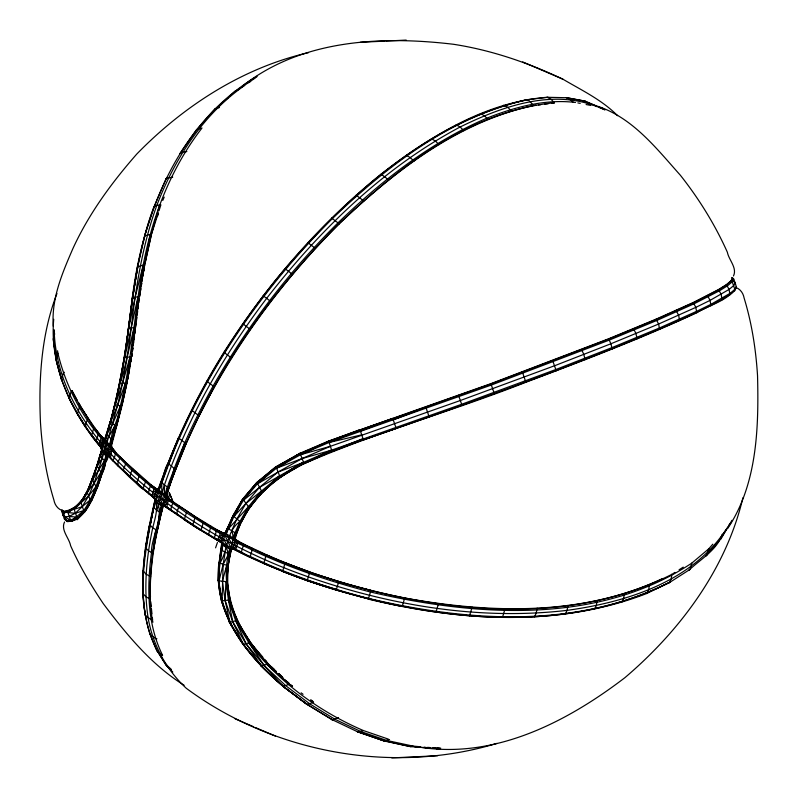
<?xml version="1.0" encoding="UTF-8"?>
<svg xmlns="http://www.w3.org/2000/svg" width="798" height="798" viewBox="0 0 798 798"><rect width="100%" height="100%" fill="white"/><g stroke="black" fill="none" stroke-linecap="round" stroke-linejoin="round"><path stroke-width="1.2" d="M262.741 657.143C237.116 630.111 220.607 591.428 230.383 554.131C229.814 546.071 235.44 538.79 231.639 530.85L236.816 519.059L245.804 503.558L259.34 487.518L277.904 472.127L301.953 458.591L330.272 446.351L460.506 400.456L554.909 365.624L610.949 343.748L658.599 324.048L695.846 307.36L710.07 300.367L729.103 289.415L733.761 285.544L735.177 282.791L733.651 279.091L731.806 277.475M77.037 399.968L71.93 390.601L69.835 394.681L69.466 399.05C77.675 415.718 87.511 431.648 99.55 445.843C100.568 447.01 102.154 448.197 101.785 449.972C93.695 471.159 90.364 507.957 63.571 512.954L61.735 511.348L62.025 510.072L63.84 511.348C85.187 508.256 90.553 482.002 97.147 465.025C110.353 421.224 94.533 475.877 92.618 479.638L95.999 486.65L97.286 487.758C91.441 501.134 84.508 520.655 67.391 521.633L64.349 518.909L61.735 511.348M172.817 672.096L166.223 665.362L156.637 649.911C133.356 602.62 143.83 548.066 155.151 499.109L117.715 465.723L101.835 448.765L91.96 436.277L77.466 413.763L79.391 407.369L80.289 406.461L71.93 390.601M150.463 596.794C149.246 568.346 155.52 540.465 159.75 512.515C159.929 506.939 163.031 501.902 168.528 500.286C170.483 496.087 160.109 493.034 158.702 489.134C174.822 441.144 197.106 395.229 223.939 352.267C266.532 285.135 319.12 224.058 381.125 174.134C429.524 136.887 484.675 102.064 547.089 97.286L551.069 99.241L554.45 103.002L551.987 103.301M77.466 413.763L85.526 426.99L100.827 446.7L103.7 453.513L106.054 455.848L107.89 456.626L108.398 456.117C123.271 469.813 137.685 484.935 154.124 497.194C167.42 513.453 151.051 534.75 151.45 552.894C146.932 587.158 146.912 623.687 162.583 655.318L156.957 651.018L149.535 633.014M53.735 319.28C51.132 346.661 57.815 374.102 69.466 398.791M56.189 359.349L53.586 340.437L53.865 330.252M54.084 329.704C56.748 412.047 121.346 472.625 184.966 515.807C223.211 541.363 264.846 561.652 308.247 576.844C390.88 605.672 479.668 620.525 567.079 610.36C626.35 602.201 691.746 581.961 726.15 529.333M53.296 326.302C51.212 298.841 62.174 273.385 72.798 248.816C88.748 213.884 111.58 182.802 136.787 154.034C183.63 105.974 242.702 67.74 308.567 52.658M256.557 77.127L257.026 76.279C179.52 122.293 142.712 212.617 132.219 298.632C126.912 346.222 119.381 393.833 105.226 439.568L112.957 449.633L126.074 462.69L123.221 470.371C134.702 483.708 149.974 494.042 163.49 505.503L192.687 525.313L221.764 542.919C218.911 561.892 216.477 581.493 221.515 600.495C231.26 635.437 256.437 663.238 283.33 686.41L289.614 684.125L285.105 679.896M195.301 516.645L216.837 529.702L214.243 538.141L218.343 539.847L221.615 538.101L226.263 533.792L233.904 516.476L243.31 500.356L257.335 483.897L276.317 468.286L300.597 454.7L329.005 442.501L491.548 384.975L609.512 340.018L657.133 320.337L694.34 303.659L719.666 290.671L727.586 285.714L732.245 281.844L733.651 279.091L732.444 277.993L731.038 280.746L726.399 284.607L718.499 289.544L693.233 302.512L656.096 319.15L608.575 338.801L490.87 383.658L328.676 441.015L300.307 453.154L275.998 466.71L256.896 482.371L242.722 498.959L233.176 515.299L225.395 532.605L226.263 533.792L238.562 541.433L236.717 546.271L231.061 549.353L228.298 565.433L223.141 564.415L218.961 562.43C212.487 612.395 246.632 655.876 282.811 686.061L283.33 686.41C251.859 659.238 221.814 624.196 219.041 580.844C218.083 568.066 222.433 555.637 221.874 542.989L192.687 525.313L195.301 516.645L169.266 499.169L166.283 496.246C166.024 486.411 171.48 477.683 174.243 468.516C185.026 440.107 198.363 412.775 213.016 386.172C247.011 326.302 289.265 271.2 338.133 222.712C381.853 180.328 430.85 142.104 487.169 118.034C515.089 107.012 545.293 98.782 575.528 102.473M145.346 547.478L148.468 550.839L153.007 553.333C155.411 530.201 165.366 508.166 164.408 485.074C187.759 417.663 223.6 355.07 266.652 298.352C319.739 230.053 383.249 167.839 460.167 126.982C501.603 106.663 551.777 88.538 597.133 106.703M670.14 582.011C577.313 629.263 467.119 621.792 368.626 598.41C327.968 587.966 288.058 574.301 250.053 556.405C243.849 554.141 238.482 549.423 231.839 548.485L230.383 554.131L228.697 553.862L221.904 550.46L222.812 545.234C222.582 541.174 215.48 541.573 219.191 536.745L224.677 533.692L225.395 532.605L223.669 533.044L222.692 534.79L220.807 541.902C247.839 557.982 277.604 569.662 307.17 580.675C422.102 619.058 556.775 638.56 669.332 582.54L671.268 578.949L671.796 574.111M186.852 151.6L182.882 151.889L179.869 153.595L196.677 129.495L201.994 128.029C171.141 167.879 152.488 215.899 143.191 265.165C134.443 312.028 132.139 359.968 120.239 406.262C119.161 419.928 108.319 433.703 111.8 447.379C114.812 449.454 110.922 451.329 110.952 453.882L107.341 456.476L97.286 487.758L102.344 473.134L100.997 472.207L97.186 466.271L102.284 458.162L107.171 442.012L106.633 433.623L101.835 448.765L102.284 458.162L94.104 483.199L88.478 496.186L82.144 506.72L75.271 513.284L69.047 516.456L64.668 516.815L62.823 515.209M85.516 427.239L85.945 422.95L88.139 418.541L78.733 403.09M662.15 578.74C582.261 616.355 489.753 613.373 404.706 598.011C363.938 589.752 323.868 578.111 285.205 562.72C269.006 557.134 254.273 547.608 237.784 542.979L233.894 544.805L229.625 549.024C222.851 572.994 226.732 598.051 237.215 620.385L229.884 622.28L221.515 600.495L218.193 580.316L218.961 562.43M649.293 584.894L648.704 589.752L646.689 593.522C558.041 627.876 459.119 620.994 368.327 599.128L370.94 590.46C324.148 578.121 276.716 563.278 234.672 539.109L235.061 532.755L239.929 521.503L248.497 506.62L261.525 491.009L279.629 475.867L303.43 462.391L331.629 450.132L461.773 404.227L556.116 369.414L612.116 347.549L659.737 327.858L696.953 311.18L711.178 304.198L730.2 293.255L734.858 289.395L736.265 286.652L735.177 282.791L733.332 281.185M496.954 743.377C392.596 774.928 273.764 753.063 186.253 688.255C166.293 669.721 152.657 644.594 148.089 617.702C143.55 587.787 146.413 557.303 152.737 527.877C154.952 518.022 160.558 503.508 152.019 495.528L152.827 492.406L157.954 489.892L158.682 488.825L157.884 491.508L162.423 504.366C181.685 516.625 200.358 530.53 220.757 541.204C233.545 550.869 226.572 567.986 227.181 581.353C229.096 616.944 250.861 647.796 276.078 671.457M624.275 593.762L623.617 598.65L621.672 602.39M130.064 477.573L107.999 455.788C107.151 465.264 103.6 459.987 100.388 455.628L100.319 454.541L97.186 466.271L101.745 451.119L100.827 446.7L103.042 445.144C106.443 454.451 106.872 463.877 102.344 473.134C106.922 461.902 107.391 450.291 111.092 438.93L106.752 434.531C124.388 380.307 127.939 323.16 137.436 267.27L144.867 235.679L151.45 234.303L158.253 213.106M597.054 600.635L596.315 605.542L594.45 609.273M126.074 462.69L151.111 484.865L149.106 489.443L148.508 493.513L154.124 497.194L155.161 499.149C148.238 537.333 138.463 576.306 145.436 615.408L151.071 619.707L152.618 619.996L152.368 617.542M113.396 461.244L108.548 455.279L110.483 448.865L111.8 447.379L111.321 445.244L115.062 425.543L110.304 421.933L114.892 404.456L121.795 406.501L111.341 446.381L109.316 446.81C83.96 421.514 66.224 388.047 57.875 353.165L57.556 350.771M117.715 465.723L118.244 461.573L120.338 457.055M172.777 501.114L169.376 492.945L168.907 498.022L167.271 496.007M404.706 598.011L402.182 606.47C361.444 598.091 321.265 586.759 282.592 571.408L285.205 562.72L266.313 554.8M176.667 514.66L177.346 510.64L179.281 506.002M214.243 538.141L218.433 540.705M200.956 530.5L164.588 505.822L165.186 501.892L167.48 497.004L166.832 496.077C171.031 478.062 179.53 460.985 186.074 443.668L178.403 437.823L168.238 463.488L161.725 482.86L161.794 492.266L166.313 498.63L168.528 500.286L167.42 503.538L162.762 506.251L157.266 530.421L152.737 527.877L149.595 524.565C142.343 560.585 139.002 598.66 150.004 634.3L155.64 638.609L156.907 638.739M155.72 529.942C151.7 559.707 147.46 589.941 152.348 619.886L152.917 622.24M208.378 534.989L210.991 526.311M567.897 605.443L567.079 610.36L565.293 614.081M170.812 510.53L171.48 506.511L173.425 501.882L156.049 490.8L131.76 470.221L110.483 448.865L107.171 442.012L117.545 405.484L122.603 383L127.281 357.045L134.014 327.429L135.61 327.32L136.079 323.619M250.023 557.223L233.235 548.825L233.894 544.805L235.979 539.717L235.201 538.85C244.138 504.575 272.736 478.401 304.088 463.668C376.347 432.217 452.606 411.16 525.902 382.262C583.438 360.566 640.974 338.641 696.774 312.726C708.764 305.295 726.629 301.046 734.858 289.395L732.245 281.844L732.624 278.263L731.217 281.016L726.569 284.876L718.669 289.814L693.402 302.781L656.255 319.429L608.724 339.08L490.999 383.948L328.776 441.324L300.407 453.464L276.108 467.03L257.036 482.68L242.891 499.229L233.375 515.518L225.545 532.924L222.572 542.989L222.812 545.234L226.093 547.229L231.061 549.353L233.126 548.665C266.123 565.642 300.856 578.999 336.247 590.051L338.791 581.582L309.714 572.286L285.205 562.72M131.78 356.516L132.079 354.083L131.78 356.516L124.348 357.873L115.221 404.696L105.226 439.568L101.605 443.518L99.201 444.755L91.65 435.199L93.575 428.805L94.583 427.578L80.289 406.461C87.72 417.723 94.493 430.431 104.538 439.479L105.276 438.401L104.538 439.479L99.969 441.583L99.201 444.755L101.356 447.848L101.745 451.119L103.7 453.513M132.817 348.008L132.378 351.649L132.897 347.998M133.116 345.574L143.191 265.165L144.717 265.185M537.134 608.146L536.226 613.073L534.53 616.784M222.572 542.989L220.956 542.061L221.974 543.977L219.819 563.189C228.398 550.061 225.964 531.538 239.929 521.503L241.345 522.181L249.495 507.338L261.525 491.009L256.896 482.371L242.891 499.229L233.904 516.476L239.929 521.503L235.091 537.792L233.116 537.473L235.061 532.755L236.697 533.184L241.086 522.002L248.497 506.62L242.722 498.959L233.375 515.518L228.447 528.775L235.061 532.755M136.398 321.155L136.867 317.464M137.186 315.001L137.665 311.31M137.974 308.846L138.453 305.155M138.772 302.691L139.241 299.001M159.011 210.752L160.897 204.857L156.857 205.295L153.914 206.852C129.865 270.352 131.85 339.449 115.221 404.696L122.603 383L130.164 356.616L126.742 383.09L122.034 405.334L127.022 383.11L119.77 383.03L110.413 422.401L117.545 405.484L125.426 383.09L121.525 406.431L116.538 426.062L115.062 425.543L108.737 436.755M133.216 345.564L133.695 341.913M134.014 339.479L134.493 335.828M134.812 333.394L135.291 329.744M505.094 608.724L502.481 617.373M140.877 288.098L139.56 296.537L139.959 294.123M141.256 285.694L141.635 283.28M142.004 280.876L142.383 278.462M142.762 276.048L150.204 234.193M472.117 607.208L469.503 615.856M137.585 267.17L132.368 298.542L124.508 357.803L120.149 382.95C129.725 355.319 130.792 325.963 135.141 297.275C139.7 266.053 146.064 235.021 156.857 205.295C174.752 158.603 203.171 114.294 244.707 85.396M132.618 298.103L138.004 296.587L124.757 357.534L132.219 298.632L137.835 266.692L143.191 265.165L135.141 297.275L128.588 328.816L134.014 327.429L131.5 356.526L135.321 327.34L138.004 296.587L139.291 296.557L144.458 265.205L151.181 235.49M140.358 291.709L140.747 289.305M141.346 285.684L141.745 283.27M142.144 280.866L142.533 278.452M142.932 276.038L143.331 273.624M143.73 271.22L144.129 268.806M145.805 548.585L149.765 524.765L153.615 507.099L156.757 510.431L161.396 513.034L163.49 505.503L170.672 509.623M225.186 552.266L223.141 564.415L219.041 580.844L225.874 581.632L227.48 581.343L227.999 565.383L230.024 554.051L229.625 549.024L226.682 545.044L223.919 539.358L220.757 541.204L218.413 540.495M129.625 368.606L127.67 379.489L131.291 357.733C127.012 385.464 120.149 412.676 112.608 439.678L111.092 438.93M130.054 366.182L130.483 363.768M130.922 361.354L131.351 358.93M145.505 547.687L155.261 500.186L150.074 525.633M152.737 553.204L161.046 512.905L161.376 505.772L156.847 495.548L157.884 491.508L161.226 481.862L164.408 485.074L169.006 487.797L184.597 442.98M438.541 603.617L435.927 612.265M742.898 497.802C726.16 568.934 679.926 630.859 624.944 677.642C567.348 721.691 495.638 758.848 420.875 747.347M145.236 262.811L151.191 235.49M548.166 97.296L526.191 99.81C427.778 122.573 349.743 194.712 285.145 268.736C229.904 334.073 186.582 409.444 157.954 489.892C140.777 479.468 127.979 462.66 112.109 450.661C107.83 452.167 105.236 456.266 104.558 460.606C102.583 474.72 97.117 487.967 91.241 500.845C86.942 508.715 76.857 524.705 66.194 520.525L63.571 512.954L63.84 511.348M362.92 438.631L332.108 451.119L304.088 463.668L300.597 454.7L328.776 441.324L359.948 429.613L363.429 439.917C455.279 407.958 547.059 375.599 637.013 338.551C665.741 326.422 694.669 314.532 722.01 299.459C726.928 295.719 734.798 293.405 736.265 286.652M722.3 534.171C717.173 549.972 700.445 559.228 688.983 570.191L689.971 569.423L691.886 563.059L708.764 548.815L712.823 544.186M85.526 426.99L77.825 414.651L69.466 399.05L61.456 379.469L63.381 373.085L64.309 372.237M708.764 548.815L706.848 555.179L705.831 555.977L719.736 540.066M154.084 508.196L156.847 495.548L154.124 497.194L156.049 490.8L157.206 489.174L158.074 489.393L153.944 489.164L152.827 492.406M156.757 510.431L164.408 485.074M100.388 455.628L101.835 448.765M113.416 461.015L110.513 458.082L110.952 453.882M113.136 460.237C116.269 453.942 116.907 449.753 109.316 446.81M170.842 510.301L166.822 507.588L167.42 503.538M167.48 497.004L166.752 494.979L174.243 468.516L168.069 463.319C161.346 473.044 164.568 490.401 152.019 495.528L148.528 493.284M236.717 546.271L235.859 549.383L230.772 547.488L224.886 535.318L224.697 533.184L220.268 533.463L210.223 527.737L186.064 512.545L168.528 500.286C187.839 509.992 204.547 525.423 224.677 533.692L227.61 527.727L228.447 528.775L248.497 506.62L249.724 507.568L262.343 491.877L279.629 475.867L275.998 466.71L257.036 482.68L243.31 500.356L259.34 487.518L279.629 475.867L280.417 477.114L303.978 463.379L331.629 450.132L328.676 441.015M151.45 234.303L159.68 204.687M241.166 552.695L243.749 544.226L220.268 533.463L221.076 531.957L223.669 533.044L216.078 531.129M144.458 236.318L154.343 206.163M157.376 216.627L158.513 213.096M307.17 580.675L309.714 572.286M219.191 536.745L220.268 533.463M215.58 547.847L217.435 542.49M99.969 441.583L101.127 438.351L104.767 438.99L98.154 434.77L99.152 433.533L94.583 427.578M167.39 487.179L164.817 494.371L166.752 494.979M98.154 434.77L96.229 441.164L100.827 446.7L102.772 440.257L104.099 438.75L99.012 433.803M178.582 437.992L159.111 490.022L163.231 500.416L166.313 498.63L169.266 499.169L173.296 502.151M336.247 590.051L368.407 598.929M57.875 353.165L55.95 359.549L61.845 380.676M54.703 333.813L53.177 339.15L56.189 359.599M720.634 539.448L731.975 520.326M554.261 102.762C469.513 111.161 398.85 167.161 339.04 223.659C269.255 293.584 210.881 376.457 175.74 469.164L174.243 468.516M56.957 293.524C41.277 334.272 38.563 379.02 40.459 422.302C42.114 448.556 46.154 474.72 53.875 499.907C54.673 504.526 57.366 508.615 61.805 510.401M168.597 464.217C204.468 371.609 262.412 288.387 332.517 218.413C387.579 165.804 451.269 116.299 527.229 99.82C531.079 100.598 531.997 106.723 536.007 105.226M185.814 443.508L168.667 487.658L166.203 494.86L166.832 496.077L164.727 496.725M64.538 522.012C60.528 530.052 69.236 538.061 70.633 545.752C79.62 566.071 90.922 585.253 103.311 603.677C126.254 634.23 151.371 664.814 184.148 685.273M733.462 275.988C737.472 267.948 728.764 259.939 727.367 252.248C715.058 224.717 699.068 198.902 680.375 175.251C656.624 148.667 633.014 118.044 597.941 106.363M154.074 206.742L166.203 178.433L172.727 177.186M162.792 200.438L164.208 197.116M266.213 555.079L263.689 563.488L282.652 571.198M166.203 178.433L165.745 179.191M203.57 521.832L200.986 530.281M186.074 443.668L199.111 415.888L214.173 386.801L206.772 381.145M186.882 511.149L184.268 519.807L192.707 525.084M132.677 468.905L130.623 473.453L130.084 477.344M139.57 475.079L136.737 482.78C136.638 484.416 144.308 491.029 143.151 488.306L145.964 480.605M144.608 236.208L144.867 235.679M196.318 130.234L215.021 108.837L219.42 107.55M734.589 290.991L735.975 287.928M228.697 553.862L223.141 564.415L222.083 600.814L230.033 599.897L227.181 581.353L226.692 565.413L222.343 581.363L225.186 600.764L229.884 622.28L229.166 622.011L242.921 644.136L261.574 666.111L268.178 663.727M533.553 105.526C457.753 121.964 394.212 171.371 339.27 223.869C282.821 279.958 234.961 344.806 199.111 415.888L191.45 410.042M106.752 434.531L112.558 423.987L120.239 406.262L116.289 425.933L110.782 445.045L110.802 446.491L111.8 447.379M720.205 539.278L727.786 527.059M728.873 525.264L731.187 522.401M727.616 528.595C757.402 484.137 758.808 427.439 757.541 375.698C755.886 349.444 751.846 323.28 744.125 298.093C743.327 293.474 740.634 289.385 736.195 287.599M153.944 489.164L154.892 487.748L151.111 484.865M646.689 593.522L669.332 582.54M101.994 437.334L94.443 427.838M77.835 517.992L76.817 517.104L74.154 509.324L82.144 506.72L90.194 499.927C93.017 503.149 64.488 535.089 83.75 510.57C94.004 495.508 99.271 477.862 104.558 460.606L92.618 479.638L97.147 465.025L87.172 492.326L90.194 499.927L91.441 501.124L97.077 487.498L100.997 472.207L94.104 483.199L87.172 492.326L92.668 478.162L87.351 491.039L80.967 502.75L83.75 510.57L84.967 511.777L91.241 500.845L95.999 486.65L88.478 496.186L80.967 502.75L81.157 501.084L74.423 508.007L67.95 512.565L70.573 520.196L71.78 521.323M338.551 717.502L332.347 719.806L306.592 704.145L282.622 686.051L307.36 704.554L313.614 702.26L310.731 700.085M228.198 97.625L214.632 109.615M230.024 96.009L235.201 91.022L237.754 90.084M243.779 85.087C302.801 39.292 382.262 35.8 453.493 44.279C491.608 50.164 528.156 62.753 562.919 79.202C581.682 90.254 602.141 100.029 617.572 115.69M235.59 91.301L240.717 87.82M241.535 87.291L255.39 77.925M248.677 82.713L250.662 81.376M672.834 573.742L674.909 572.425M679.078 569.782L683.248 567.129M691.886 563.059C597.921 625.323 475.458 616.375 370.551 592.026C329.893 581.572 289.983 567.907 251.978 550.012C244.318 545.633 234.682 543.538 229.565 535.727M669.193 582.749L689.971 569.423M235.979 539.717L234.552 537.752C245.235 503.817 272.667 478.63 303.43 462.391L277.904 472.127L257.335 483.897L276.108 467.03L300.307 453.154L276.317 468.286L301.953 458.591L331.629 450.132L332.207 451.409L363.339 439.628L396.197 428.406L392.746 418.431L360.048 429.913L329.005 442.501L361.604 434.87M671.786 574.41C568.645 626.211 446.052 612.844 338.721 581.872M235.201 538.85L233.096 539.787M393.214 419.838L425.843 407.259L429.274 417.214M360.337 431.05L392.865 418.731M363.339 439.628C327.918 452.875 289.983 464.855 262.522 492.147L261.525 491.009L245.804 503.558L233.904 516.476L233.176 515.299L227.819 527.947L226.263 533.792L231.57 543.548L234.991 541.493L238.393 541.762L252.647 548.525L250.063 556.994M63.571 512.954C74.703 510.122 82.693 501.174 87.351 491.039L81.206 501.413L74.154 509.324C76.229 504.216 66.473 514.221 63.86 511.668L62.025 510.072M389.524 739.517L384.197 740.993L358.043 732.015L331.529 719.367L332.347 719.806L306.791 704.165L282.622 686.051M388.387 739.128L363.369 730.539L358.043 732.015L357.165 731.547L383.259 740.504L410.541 746.639L440.526 748.684M330.272 446.351L300.597 454.7L300.407 453.464M420.386 746.738L413.214 746.13L410.541 746.639L384.197 740.993L357.374 731.567M63.86 511.668L68.199 510.939L67.95 512.565L75.271 513.284L83.75 510.57L71.601 521.044L67.212 521.363L65.556 520.007M538.47 104.927L540.924 104.638M544.615 104.189L548.296 103.74M64.349 518.909L66.194 520.525L70.573 520.196L76.817 517.104L69.047 516.456M385.913 41.087L406.202 40.08M391.798 757.92L437.713 755.726M433.394 748.155L440.696 748.115M360.287 42.274L384.696 41.147M155.58 499.139C154.144 502.052 160.488 505.563 163.331 506.341L164.588 505.822L166.612 506.66M242.722 644.126L246.103 643.816L250.293 642.091L236.966 620.495L228.517 600.455L225.874 581.632L225.186 600.764L232.747 621.851L243.4 644.385L229.375 622.031L221.285 600.455L222.083 600.814L218.423 580.395L219.191 562.56L221.066 549.433L221.904 550.46M427.558 747.347L429.942 747.546M437.114 748.145L439.508 748.354L436.815 748.853L435.778 748.354M414.322 746.549L419.09 746.948M423.858 747.347L428.626 747.746M414.541 746.569L419.309 746.968M424.077 747.377L428.845 747.776M432.416 748.075L435.997 748.374M306.592 704.145L307.36 704.554L282.811 686.061L260.896 665.801L261.574 666.111L246.103 643.816L232.747 621.851L228.517 600.455L235.829 621.133L246.103 643.816L264.178 665.532L283.33 686.41M586.111 104.528L590.819 105.436L585.203 101.147L566.181 97.625L585.203 101.147L602.899 108.747M577.872 102.932L580.226 103.391M413.214 746.13L386.85 740.484L360.686 731.497L334.97 719.277L309.973 704.006L285.923 685.841L264.178 665.532L248.996 642.929L235.829 621.133L250.053 642.21L262.662 657.183M336.407 589.523L307.24 580.465L282.592 571.408M218.193 580.316L219.041 580.844C217.585 568.066 221.156 555.408 221.764 542.919M285.115 563.009L309.794 571.986M111.321 445.244L109.516 444.386M547.089 97.286L567.558 97.735L573.173 102.024M233.235 548.825L241.136 552.086M583.787 101.027L599.757 107.411M503.708 105.206L507.817 107.281L511.319 111.022M599.388 107.6L602.759 108.947M480.376 113.615L484.426 115.71L487.987 119.431M150.224 486.201L157.206 489.174L150.982 485.134M562.919 79.202L522.7 61.915M150.443 599.178L145.904 596.824L142.782 593.333M235.081 718.799L253.664 726.759M255.38 727.527L275.3 736.085M456.187 124.857L460.167 126.982L463.798 130.673M431.409 138.792L435.319 140.967L439.02 144.608M150.652 576.605L146.104 574.181L142.992 570.75M216.707 529.972L221.076 531.957L216.837 529.702M406.292 155.291L410.142 157.505L413.913 161.106M363.369 730.539C318.841 711.357 278.303 681.801 248.996 642.929L267.958 663.856L276.158 671.407M381.125 174.134L388.746 179.949M356.157 195.141L363.778 200.956M331.639 218.044L339.27 223.869M64.668 516.815L70.573 520.196L67.212 521.363L65.376 519.737L66.194 520.525M307.829 242.622L315.459 248.457M284.946 268.607L292.577 274.442M600.944 107.441L604.854 110.044M156.637 649.911L166.223 665.362L170.862 668.993M263.2 295.729L270.841 301.564M242.801 323.709L250.442 329.544M290.582 684.844L292.517 686.28L290.572 684.854M310.931 699.966L312.866 701.412M301.135 692.834L303.05 694.28M231.59 358.112L223.939 352.267M732.245 281.844L731.038 280.746M732.215 277.864L733.651 279.091M266.961 664.604L289.614 684.125M278.901 673.921L282.542 677.283M287.1 681.472L288.926 683.158M271.789 667.108L274.502 669.642M279.011 673.861L281.714 676.395M278.781 673.991L283.3 678.21M165.715 663.996L171.47 669.881M168.887 667.677L171.361 670.21M110.184 457.045L107.002 454.491L104.159 441.065L110.174 421.813L105.226 439.568L107.85 450.491L110.483 448.865L112.957 449.633L115.88 452.845M222.812 545.234L221.974 543.977M144.967 614.151L145.436 615.408M726.399 284.607L729.103 289.415L729.941 294.841M718.499 289.554L721.183 294.372L722.04 299.779M707.417 295.529L710.07 300.367L710.968 305.754M693.233 302.512L695.846 307.36L696.774 312.726M676.076 310.412L678.639 315.28L679.607 320.626M656.096 319.15L658.599 324.048L659.637 329.365M633.522 328.646L635.966 333.574L637.063 338.861M608.575 338.801L610.949 343.748L612.116 349.015M581.533 349.494L583.837 354.472L585.074 359.708M78.763 403.04L80.438 406.212M69.087 397.883L77.825 414.651M552.695 360.616L556.236 370.831M522.361 372.038L525.902 382.262M490.87 383.658L494.411 393.883M458.541 395.339L462.092 405.574M61.456 379.469L61.845 380.417L56.349 360.536M169.376 492.945L172.278 500.097M150.692 601.622L151.211 606.52M151.47 608.974L151.979 613.871M266.602 661.861L265.026 659.986L266.632 661.851"/></g></svg>
